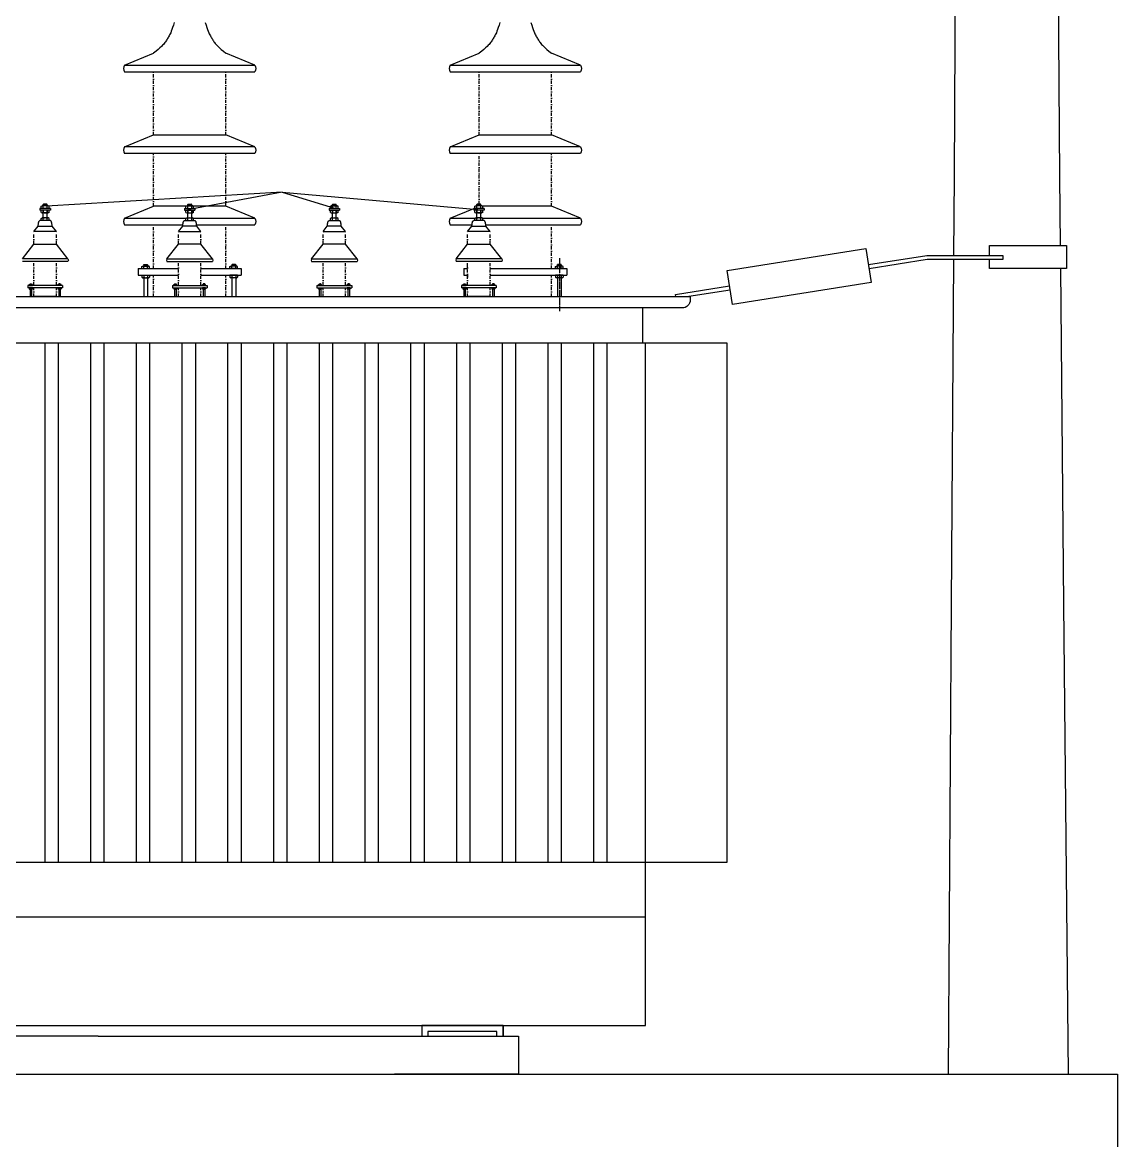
# Model space of a CAD drawing. Header units: inches. Extents: x -246336 to 136055, y -106871 to 69513.
# Drawn here: x -197272 to -195541, y -38589 to -36822 of the extents above; entities that cross this region are included whole.
import ezdxf

# ---------------------------------------------------------------- set-up
doc = ezdxf.new("R2010")
doc.units = ezdxf.units.IN
doc.header["$MEASUREMENT"] = 0
doc.linetypes.add('DASHDOTX2', pattern=[2, 1, -0.5, 0, -0.5])
doc.layers.add('XA-TT1', color=7, linetype='Continuous')

msp = doc.modelspace()

# ---------------------------------------------------------------- linework, layer by layer
for p, q in [((-197110.64, -36889.503), (-197064.97, -36870.524)), ((-196904.72, -36889.503), (-196950.39, -36870.524)), ((-196595.791, -36889.503), (-196550.121, -36870.524)), ((-196389.871, -36889.503), (-196435.541, -36870.524)), ((-197110.64, -36889.503), (-196904.72, -36889.503)), ((-196595.791, -36889.503), (-196389.871, -36889.503)), ((-197110.64, -36899.799), (-196904.72, -36899.799)), ((-196595.791, -36899.799), (-196389.871, -36899.799)), ((-197110.64, -37018.53), (-197064.97, -36999.552)), ((-197064.97, -36999.552), (-196950.39, -36999.552)), ((-196904.72, -37018.53), (-196950.39, -36999.552)), ((-196595.791, -37018.53), (-196550.121, -36999.552)), ((-196550.121, -36999.552), (-196435.541, -36999.552)), ((-196389.871, -37018.53), (-196435.541, -36999.552)), ((-196904.72, -37018.53), (-197110.64, -37018.53)), ((-196904.72, -37028.826), (-197110.64, -37028.826)), ((-196389.871, -37018.53), (-196595.791, -37018.53)), ((-196389.871, -37028.826), (-196595.791, -37028.826)), ((-197244.496, -37115.673), (-197244.496, -37118.689)), ((-197228.066, -37115.673), (-197244.496, -37115.673)), ((-197228.066, -37118.689), (-197244.496, -37118.689)), ((-197242.46, -37112.216), (-197241.044, -37111.615)), ((-197242.46, -37115.673), (-197242.46, -37112.216)), ((-197242.46, -37122.146), (-197242.46, -37118.689)), ((-197242.46, -37122.146), (-197241.044, -37122.748)), ((-197231.518, -37111.615), (-197241.044, -37111.615)), ((-197231.518, -37122.748), (-197241.044, -37122.748)), ((-197239.371, -37109.373), (-197238.777, -37108.78)), ((-197239.368, -37111.615), (-197239.368, -37109.373)), ((-197233.191, -37109.373), (-197239.368, -37109.373)), ((-197239.368, -37115.673), (-197239.368, -37112.216)), ((-197239.368, -37115.673), (-197239.368, -37112.216)), ((-197239.368, -37122.146), (-197239.368, -37118.689)), ((-197239.368, -37118.689), (-197239.368, -37122.146)), ((-197239.368, -37130.813), (-197239.368, -37122.748)), ((-197238.777, -37108.78), (-197238.777, -37111.615)), ((-197233.784, -37108.78), (-197238.777, -37108.78)), ((-197233.784, -37108.78), (-197233.784, -37111.615)), ((-197233.191, -37109.373), (-197233.784, -37108.78)), ((-197233.191, -37111.615), (-197233.191, -37109.373)), ((-197233.191, -37115.673), (-197233.191, -37112.216)), ((-197233.191, -37115.673), (-197233.191, -37112.216)), ((-197233.191, -37122.146), (-197233.191, -37118.689)), ((-197233.191, -37118.689), (-197233.191, -37122.146)), ((-197233.191, -37130.813), (-197233.191, -37122.748)), ((-197230.102, -37112.216), (-197231.518, -37111.615)), ((-197230.102, -37122.146), (-197231.518, -37122.748)), ((-197230.102, -37115.673), (-197230.102, -37112.216)), ((-197230.102, -37122.146), (-197230.102, -37118.689)), ((-197228.066, -37115.673), (-197228.066, -37118.689)), ((-197110.64, -37131.239), (-197064.97, -37112.261)), ((-197013.859, -37112.261), (-197064.97, -37112.261)), ((-197015.895, -37115.673), (-197015.895, -37118.689)), ((-197015.895, -37115.673), (-196999.465, -37115.673)), ((-197015.895, -37118.689), (-196999.465, -37118.689)), ((-197013.859, -37112.216), (-197012.443, -37111.615)), ((-197013.859, -37115.673), (-197013.859, -37112.216)), ((-197013.859, -37122.146), (-197013.859, -37118.689)), ((-197013.859, -37122.146), (-197012.443, -37122.748)), ((-197012.443, -37111.615), (-197002.918, -37111.615)), ((-197012.443, -37122.748), (-197002.918, -37122.748)), ((-197010.77, -37109.373), (-197010.177, -37108.78)), ((-197010.77, -37111.615), (-197010.77, -37109.373)), ((-197010.77, -37109.373), (-197004.593, -37109.373)), ((-197010.77, -37115.673), (-197010.77, -37112.216)), ((-197010.77, -37115.673), (-197010.77, -37112.216)), ((-197010.77, -37122.146), (-197010.77, -37118.689)), ((-197010.77, -37118.689), (-197010.77, -37122.146)), ((-197010.77, -37130.813), (-197010.77, -37122.748)), ((-197010.177, -37108.78), (-197010.177, -37111.615)), ((-197010.177, -37108.78), (-197005.184, -37108.78)), ((-197005.184, -37108.78), (-197005.184, -37111.615)), ((-197004.59, -37109.373), (-197005.184, -37108.78)), ((-197004.593, -37111.615), (-197004.593, -37109.373)), ((-197004.593, -37115.673), (-197004.593, -37112.216)), ((-197004.593, -37115.673), (-197004.593, -37112.216)), ((-197004.593, -37122.146), (-197004.593, -37118.689)), ((-197004.593, -37118.689), (-197004.593, -37122.146)), ((-197004.593, -37130.813), (-197004.593, -37122.748)), ((-197001.501, -37112.216), (-197002.918, -37111.615)), ((-197001.501, -37122.146), (-197002.918, -37122.748)), ((-197001.501, -37115.673), (-197001.501, -37112.216)), ((-196950.39, -37112.261), (-197001.501, -37112.261)), ((-197001.501, -37122.146), (-197001.501, -37118.689)), ((-196999.465, -37115.673), (-196999.465, -37118.689)), ((-196904.72, -37131.239), (-196950.39, -37112.261)), ((-196787.294, -37115.673), (-196770.864, -37115.673)), ((-196787.294, -37115.673), (-196787.294, -37118.689)), ((-196787.294, -37118.689), (-196770.864, -37118.689)), ((-196785.258, -37112.216), (-196783.842, -37111.615)), ((-196785.258, -37115.673), (-196785.258, -37112.216)), ((-196785.258, -37122.146), (-196785.258, -37118.689)), ((-196785.258, -37122.146), (-196783.842, -37122.748)), ((-196783.842, -37111.615), (-196774.317, -37111.615)), ((-196783.842, -37122.748), (-196774.317, -37122.748)), ((-196782.17, -37109.373), (-196781.576, -37108.78)), ((-196782.17, -37111.615), (-196782.17, -37109.373)), ((-196782.17, -37109.373), (-196775.992, -37109.373)), ((-196782.17, -37115.673), (-196782.17, -37112.216)), ((-196782.17, -37115.673), (-196782.17, -37112.216)), ((-196782.17, -37118.689), (-196782.17, -37122.146)), ((-196782.17, -37122.146), (-196782.17, -37118.689)), ((-196782.17, -37130.813), (-196782.17, -37122.748)), ((-196781.576, -37108.78), (-196776.583, -37108.78)), ((-196781.576, -37108.78), (-196781.576, -37111.615)), ((-196776.583, -37108.78), (-196776.583, -37111.615)), ((-196775.989, -37109.373), (-196776.583, -37108.78)), ((-196775.992, -37111.615), (-196775.992, -37109.373)), ((-196775.992, -37115.673), (-196775.992, -37112.216)), ((-196775.992, -37115.673), (-196775.992, -37112.216)), ((-196775.992, -37118.689), (-196775.992, -37122.146)), ((-196775.992, -37122.146), (-196775.992, -37118.689)), ((-196775.992, -37130.813), (-196775.992, -37122.748)), ((-196772.9, -37112.216), (-196774.317, -37111.615)), ((-196772.9, -37122.146), (-196774.317, -37122.748)), ((-196772.9, -37115.673), (-196772.9, -37112.216)), ((-196772.9, -37122.146), (-196772.9, -37118.689)), ((-196770.864, -37115.673), (-196770.864, -37118.689)), ((-196595.791, -37131.239), (-196558.694, -37115.823)), ((-196558.694, -37115.673), (-196558.694, -37118.689)), ((-196542.264, -37115.673), (-196558.694, -37115.673)), ((-196542.264, -37118.689), (-196558.694, -37118.689)), ((-196558.333, -37115.673), (-196556.658, -37114.977)), ((-196556.658, -37112.216), (-196555.241, -37111.615)), ((-196556.658, -37115.673), (-196556.658, -37112.216)), ((-196556.658, -37122.146), (-196556.658, -37118.689)), ((-196556.658, -37122.146), (-196555.241, -37122.748)), ((-196545.716, -37111.615), (-196555.241, -37111.615)), ((-196545.716, -37122.748), (-196555.241, -37122.748)), ((-196553.569, -37109.373), (-196552.975, -37108.78)), ((-196553.566, -37111.615), (-196553.566, -37109.373)), ((-196547.388, -37109.373), (-196553.566, -37109.373)), ((-196553.566, -37115.673), (-196553.566, -37112.216)), ((-196553.566, -37115.673), (-196553.566, -37112.216)), ((-196553.566, -37118.689), (-196553.566, -37122.146)), ((-196553.566, -37122.146), (-196553.566, -37118.689)), ((-196553.566, -37130.813), (-196553.566, -37122.748)), ((-196552.975, -37108.78), (-196552.975, -37111.615)), ((-196547.982, -37108.78), (-196552.975, -37108.78)), ((-196547.388, -37109.373), (-196547.982, -37108.78)), ((-196547.982, -37108.78), (-196547.982, -37111.615)), ((-196547.388, -37111.615), (-196547.388, -37109.373)), ((-196547.388, -37115.673), (-196547.388, -37112.216)), ((-196547.388, -37115.673), (-196547.388, -37112.216)), ((-196547.388, -37118.689), (-196547.388, -37122.146)), ((-196547.388, -37122.146), (-196547.388, -37118.689)), ((-196547.388, -37130.813), (-196547.388, -37122.748)), ((-196544.3, -37112.216), (-196545.716, -37111.615)), ((-196544.3, -37122.146), (-196545.716, -37122.748)), ((-196544.3, -37115.673), (-196544.3, -37112.216)), ((-196435.541, -37112.261), (-196544.3, -37112.261)), ((-196544.3, -37122.146), (-196544.3, -37118.689)), ((-196542.264, -37115.673), (-196542.264, -37118.689)), ((-196389.871, -37131.239), (-196435.541, -37112.261)), ((-197228.066, -37134.872), (-197244.496, -37134.872)), ((-197242.46, -37131.414), (-197241.044, -37130.813)), ((-197242.46, -37134.872), (-197242.46, -37131.414)), ((-197231.518, -37130.813), (-197241.044, -37130.813)), ((-197239.368, -37134.872), (-197239.368, -37131.414)), ((-197233.191, -37134.872), (-197233.191, -37131.414)), ((-197230.102, -37131.414), (-197231.518, -37130.813)), ((-197230.102, -37134.872), (-197230.102, -37131.414)), ((-197110.64, -37131.239), (-197013.446, -37131.239)), ((-197110.64, -37141.535), (-197018.503, -37141.535)), ((-197015.895, -37134.872), (-196999.465, -37134.872)), ((-197013.859, -37131.414), (-197012.443, -37130.813)), ((-197013.859, -37134.872), (-197013.859, -37131.414)), ((-197012.443, -37130.813), (-197002.918, -37130.813)), ((-197010.77, -37134.872), (-197010.77, -37131.414)), ((-197004.593, -37134.872), (-197004.593, -37131.414)), ((-197001.501, -37131.414), (-197002.918, -37130.813)), ((-197001.914, -37131.239), (-196904.72, -37131.239)), ((-197001.501, -37134.872), (-197001.501, -37131.414)), ((-196996.858, -37141.535), (-196904.72, -37141.535)), ((-196787.294, -37134.872), (-196770.864, -37134.872)), ((-196785.258, -37131.414), (-196783.842, -37130.813)), ((-196785.258, -37134.872), (-196785.258, -37131.414)), ((-196783.842, -37130.813), (-196774.317, -37130.813)), ((-196782.17, -37134.872), (-196782.17, -37131.414)), ((-196775.992, -37134.872), (-196775.992, -37131.414)), ((-196772.9, -37131.414), (-196774.317, -37130.813)), ((-196772.9, -37134.872), (-196772.9, -37131.414)), ((-196595.791, -37131.239), (-196556.245, -37131.239)), ((-196595.791, -37141.535), (-196561.301, -37141.535)), ((-196542.264, -37134.872), (-196558.694, -37134.872)), ((-196556.658, -37131.414), (-196555.241, -37130.813)), ((-196556.658, -37134.872), (-196556.658, -37131.414)), ((-196545.716, -37130.813), (-196555.241, -37130.813)), ((-196553.566, -37134.872), (-196553.566, -37131.414)), ((-196547.388, -37134.872), (-196547.388, -37131.414)), ((-196544.3, -37131.414), (-196545.716, -37130.813)), ((-196544.712, -37131.239), (-196389.871, -37131.239)), ((-196544.3, -37134.872), (-196544.3, -37131.414)), ((-196539.656, -37141.535), (-196389.871, -37141.535)), ((-197254.049, -37152.382), (-197247.309, -37144.032)), ((-197218.513, -37152.382), (-197254.049, -37152.382)), ((-197247.309, -37144.032), (-197225.253, -37144.032)), ((-197218.513, -37152.382), (-197225.253, -37144.032)), ((-197025.448, -37152.382), (-197018.708, -37144.032)), ((-197025.448, -37152.382), (-196989.912, -37152.382)), ((-196996.652, -37144.032), (-197018.708, -37144.032)), ((-196989.912, -37152.382), (-196996.652, -37144.032)), ((-196796.847, -37152.382), (-196790.107, -37144.032)), ((-196796.847, -37152.382), (-196761.311, -37152.382)), ((-196768.052, -37144.032), (-196790.107, -37144.032)), ((-196761.311, -37152.382), (-196768.052, -37144.032)), ((-196568.247, -37152.382), (-196561.506, -37144.032)), ((-196532.711, -37152.382), (-196568.247, -37152.382)), ((-196561.506, -37144.032), (-196539.451, -37144.032)), ((-196532.711, -37152.382), (-196539.451, -37144.032)), ((-197272.317, -37195.516), (-197254.049, -37172.153)), ((-197254.049, -37172.153), (-197218.513, -37172.153)), ((-197200.245, -37195.516), (-197218.513, -37172.153)), ((-197043.716, -37195.516), (-197025.448, -37172.153)), ((-196989.912, -37172.153), (-197025.448, -37172.153)), ((-196971.644, -37195.516), (-196989.912, -37172.153)), ((-196815.115, -37195.516), (-196796.847, -37172.153)), ((-196761.311, -37172.153), (-196796.847, -37172.153)), ((-196743.043, -37195.516), (-196761.311, -37172.153)), ((-196586.515, -37195.516), (-196568.247, -37172.153)), ((-196568.247, -37172.153), (-196532.711, -37172.153)), ((-196514.443, -37195.516), (-196532.711, -37172.153)), ((-197200.245, -37195.516), (-197272.317, -37195.516)), ((-197200.245, -37199.634), (-197272.317, -37199.634)), ((-197089.19, -37210.865), (-197089.19, -37221.161)), ((-197089.19, -37210.865), (-197025.448, -37210.865)), ((-197083.463, -37207.408), (-197082.047, -37206.806)), ((-197083.463, -37210.865), (-197083.463, -37207.408)), ((-197083.463, -37210.865), (-197071.105, -37210.865)), ((-197082.047, -37206.806), (-197072.522, -37206.806)), ((-197080.374, -37204.897), (-197080.007, -37204.53)), ((-197080.374, -37204.897), (-197074.194, -37204.897)), ((-197080.374, -37204.897), (-197080.374, -37206.806)), ((-197080.374, -37210.865), (-197080.374, -37207.408)), ((-197080.007, -37204.53), (-197074.561, -37204.53)), ((-197074.194, -37204.897), (-197074.561, -37204.53)), ((-197074.197, -37210.865), (-197074.197, -37207.408)), ((-197074.194, -37204.897), (-197074.194, -37206.806)), ((-197071.105, -37207.408), (-197072.522, -37206.806)), ((-197071.105, -37210.865), (-197071.105, -37207.408)), ((-197043.716, -37195.516), (-196971.644, -37195.516)), ((-197043.716, -37199.634), (-196971.644, -37199.634)), ((-196989.912, -37210.865), (-196926.17, -37210.865)), ((-196944.255, -37207.408), (-196942.839, -37206.806)), ((-196944.255, -37210.865), (-196944.255, -37207.408)), ((-196931.897, -37210.865), (-196944.255, -37210.865)), ((-196933.314, -37206.806), (-196942.839, -37206.806)), ((-196941.166, -37204.897), (-196940.799, -37204.53)), ((-196934.986, -37204.897), (-196941.166, -37204.897)), ((-196941.166, -37204.897), (-196941.166, -37206.806)), ((-196941.164, -37210.865), (-196941.164, -37207.408)), ((-196935.354, -37204.53), (-196940.799, -37204.53)), ((-196934.986, -37204.897), (-196935.354, -37204.53)), ((-196934.986, -37204.897), (-196934.986, -37206.806)), ((-196934.986, -37210.865), (-196934.986, -37207.408)), ((-196931.897, -37207.408), (-196933.314, -37206.806)), ((-196931.897, -37210.865), (-196931.897, -37207.408)), ((-196926.17, -37210.865), (-196926.17, -37221.161)), ((-196926.17, -37210.865), (-196926.17, -37221.161)), ((-196815.115, -37195.516), (-196743.043, -37195.516)), ((-196815.115, -37199.634), (-196743.043, -37199.634)), ((-196514.443, -37195.516), (-196586.515, -37195.516)), ((-196514.443, -37199.634), (-196586.515, -37199.634)), ((-196574.341, -37210.865), (-196574.341, -37221.161)), ((-196574.341, -37210.865), (-196568.247, -37210.865)), ((-196568.613, -37207.408), (-196568.247, -37207.252)), ((-196568.613, -37210.865), (-196568.613, -37207.408)), ((-196568.613, -37210.865), (-196568.247, -37210.865)), ((-196532.711, -37210.865), (-196411.32, -37210.865)), ((-196429.406, -37207.408), (-196427.989, -37206.806)), ((-196429.406, -37210.865), (-196429.406, -37207.408)), ((-196417.048, -37210.865), (-196429.406, -37210.865)), ((-196418.464, -37206.806), (-196427.989, -37206.806)), ((-196426.317, -37204.897), (-196425.949, -37204.53)), ((-196420.137, -37204.897), (-196426.317, -37204.897)), ((-196426.317, -37204.897), (-196426.317, -37206.806)), ((-196426.314, -37210.865), (-196426.314, -37207.408)), ((-196420.504, -37204.53), (-196425.949, -37204.53)), ((-196420.137, -37204.897), (-196420.504, -37204.53)), ((-196420.137, -37204.897), (-196420.137, -37206.806)), ((-196420.137, -37210.865), (-196420.137, -37207.408)), ((-196417.048, -37207.408), (-196418.464, -37206.806)), ((-196417.048, -37210.865), (-196417.048, -37207.408)), ((-196411.32, -37210.865), (-196411.32, -37221.161)), ((-196411.32, -37210.865), (-196411.32, -37221.161)), ((-197089.19, -37221.161), (-197025.448, -37221.161)), ((-197083.463, -37221.161), (-197083.463, -37224.619)), ((-197083.463, -37221.161), (-197071.105, -37221.161)), ((-197083.463, -37224.619), (-197082.047, -37225.22)), ((-197082.047, -37225.22), (-197072.522, -37225.22)), ((-197080.374, -37221.161), (-197080.374, -37224.619)), ((-197080.374, -37221.161), (-197080.374, -37224.619)), ((-197080.374, -37225.22), (-197080.374, -37255.035)), ((-197074.197, -37221.161), (-197074.197, -37224.619)), ((-197074.194, -37225.22), (-197074.194, -37255.035)), ((-197071.105, -37224.619), (-197072.522, -37225.22)), ((-197071.105, -37221.161), (-197071.105, -37224.619)), ((-196989.912, -37221.161), (-196926.17, -37221.161)), ((-196931.897, -37221.161), (-196944.255, -37221.161)), ((-196944.255, -37221.161), (-196944.255, -37224.619)), ((-196944.255, -37224.619), (-196942.839, -37225.22)), ((-196933.314, -37225.22), (-196942.839, -37225.22)), ((-196941.166, -37225.22), (-196941.166, -37255.035)), ((-196941.164, -37221.161), (-196941.164, -37224.619)), ((-196934.986, -37221.161), (-196934.986, -37224.619)), ((-196934.986, -37221.161), (-196934.986, -37224.619)), ((-196934.986, -37225.22), (-196934.986, -37255.035)), ((-196931.897, -37224.619), (-196933.314, -37225.22)), ((-196931.897, -37221.161), (-196931.897, -37224.619)), ((-196574.341, -37221.161), (-196568.247, -37221.161)), ((-196568.613, -37221.161), (-196568.613, -37224.619)), ((-196568.613, -37221.161), (-196568.247, -37221.161)), ((-196568.613, -37224.619), (-196568.247, -37224.774)), ((-196532.711, -37221.161), (-196411.32, -37221.161)), ((-196417.048, -37221.161), (-196429.406, -37221.161)), ((-196429.406, -37221.161), (-196429.406, -37224.619)), ((-196429.406, -37224.619), (-196427.989, -37225.22)), ((-196418.464, -37225.22), (-196427.989, -37225.22)), ((-196426.317, -37225.22), (-196426.317, -37255.035)), ((-196426.314, -37221.161), (-196426.314, -37224.619)), ((-196420.137, -37221.161), (-196420.137, -37224.619)), ((-196420.137, -37221.161), (-196420.137, -37224.619)), ((-196420.137, -37225.22), (-196420.137, -37255.035)), ((-196417.048, -37224.619), (-196418.464, -37225.22)), ((-196417.048, -37221.161), (-196417.048, -37224.619)), ((-197263.737, -37237.367), (-197263.737, -37241.485)), ((-197263.737, -37237.367), (-197263.737, -37241.485)), ((-197208.825, -37237.367), (-197263.737, -37237.367)), ((-197208.825, -37241.485), (-197263.737, -37241.485)), ((-197261.446, -37235.984), (-197260.88, -37235.744)), ((-197261.446, -37237.367), (-197261.446, -37235.984)), ((-197261.446, -37237.367), (-197256.503, -37237.367)), ((-197261.446, -37241.485), (-197261.446, -37242.868)), ((-197261.446, -37241.485), (-197256.503, -37241.485)), ((-197261.446, -37242.868), (-197260.88, -37243.109)), ((-197260.88, -37235.744), (-197257.07, -37235.744)), ((-197260.88, -37243.109), (-197257.07, -37243.109)), ((-197260.211, -37234.98), (-197260.064, -37234.833)), ((-197260.211, -37234.98), (-197260.211, -37235.744)), ((-197260.211, -37234.98), (-197257.739, -37234.98)), ((-197260.211, -37237.367), (-197260.211, -37235.984)), ((-197260.211, -37241.485), (-197260.211, -37242.868)), ((-197260.211, -37241.485), (-197260.211, -37242.868)), ((-197260.211, -37243.109), (-197260.211, -37255.035)), ((-197260.064, -37234.833), (-197257.885, -37234.833)), ((-197257.739, -37234.98), (-197257.885, -37234.833)), ((-197257.74, -37237.367), (-197257.74, -37235.984)), ((-197257.74, -37241.485), (-197257.74, -37242.868)), ((-197257.739, -37234.98), (-197257.739, -37235.744)), ((-197257.739, -37243.109), (-197257.739, -37255.035)), ((-197256.503, -37235.984), (-197257.07, -37235.744)), ((-197256.503, -37242.868), (-197257.07, -37243.109)), ((-197256.503, -37237.367), (-197256.503, -37235.984)), ((-197256.503, -37241.485), (-197256.503, -37242.868)), ((-197216.059, -37235.984), (-197215.492, -37235.744)), ((-197216.059, -37237.367), (-197216.059, -37235.984)), ((-197211.116, -37237.367), (-197216.059, -37237.367)), ((-197216.059, -37241.485), (-197216.059, -37242.868)), ((-197211.116, -37241.485), (-197216.059, -37241.485)), ((-197216.059, -37242.868), (-197215.492, -37243.109)), ((-197211.682, -37235.744), (-197215.492, -37235.744)), ((-197211.682, -37243.109), (-197215.492, -37243.109)), ((-197214.823, -37234.98), (-197214.677, -37234.833)), ((-197214.823, -37234.98), (-197214.823, -37235.744)), ((-197212.351, -37234.98), (-197214.823, -37234.98)), ((-197214.823, -37243.109), (-197214.823, -37255.035)), ((-197214.822, -37237.367), (-197214.822, -37235.984)), ((-197214.822, -37241.485), (-197214.822, -37242.868)), ((-197212.498, -37234.833), (-197214.677, -37234.833)), ((-197212.351, -37234.98), (-197212.498, -37234.833)), ((-197212.351, -37234.98), (-197212.351, -37235.744)), ((-197212.351, -37237.367), (-197212.351, -37235.984)), ((-197212.351, -37241.485), (-197212.351, -37242.868)), ((-197212.351, -37241.485), (-197212.351, -37242.868)), ((-197212.351, -37243.109), (-197212.351, -37255.035)), ((-197211.116, -37235.984), (-197211.682, -37235.744)), ((-197211.116, -37242.868), (-197211.682, -37243.109)), ((-197211.116, -37237.367), (-197211.116, -37235.984)), ((-197211.116, -37241.485), (-197211.116, -37242.868)), ((-197208.825, -37237.367), (-197208.825, -37241.485)), ((-197035.136, -37237.367), (-197035.136, -37241.485)), ((-197035.136, -37237.367), (-196980.224, -37237.367)), ((-197035.136, -37241.485), (-196980.224, -37241.485)), ((-197032.845, -37235.984), (-197032.279, -37235.744)), ((-197032.845, -37237.367), (-197032.845, -37235.984)), ((-197032.845, -37237.367), (-197027.902, -37237.367)), ((-197032.845, -37241.485), (-197027.902, -37241.485)), ((-197032.845, -37241.485), (-197032.845, -37242.868)), ((-197032.845, -37242.868), (-197032.279, -37243.109)), ((-197032.279, -37235.744), (-197028.469, -37235.744)), ((-197032.279, -37243.109), (-197028.469, -37243.109)), ((-197031.61, -37234.98), (-197031.463, -37234.833)), ((-197031.61, -37234.98), (-197029.138, -37234.98)), ((-197031.61, -37234.98), (-197031.61, -37235.744)), ((-197031.61, -37237.367), (-197031.61, -37235.984)), ((-197031.61, -37241.485), (-197031.61, -37242.868)), ((-197031.61, -37241.485), (-197031.61, -37242.868)), ((-197031.61, -37243.109), (-197031.61, -37255.035)), ((-197031.463, -37234.833), (-197029.285, -37234.833)), ((-197029.138, -37234.98), (-197029.285, -37234.833)), ((-197029.139, -37237.367), (-197029.139, -37235.984)), ((-197029.139, -37241.485), (-197029.139, -37242.868)), ((-197029.138, -37234.98), (-197029.138, -37235.744)), ((-197029.138, -37243.109), (-197029.138, -37255.035)), ((-197027.902, -37235.984), (-197028.469, -37235.744)), ((-197027.902, -37242.868), (-197028.469, -37243.109)), ((-197027.902, -37237.367), (-197027.902, -37235.984)), ((-197027.902, -37241.485), (-197027.902, -37242.868)), ((-196987.458, -37235.984), (-196986.892, -37235.744)), ((-196987.458, -37237.367), (-196987.458, -37235.984)), ((-196982.515, -37237.367), (-196987.458, -37237.367)), ((-196987.458, -37241.485), (-196987.458, -37242.868)), ((-196982.515, -37241.485), (-196987.458, -37241.485)), ((-196987.458, -37242.868), (-196986.892, -37243.109)), ((-196983.082, -37235.744), (-196986.892, -37235.744)), ((-196983.082, -37243.109), (-196986.892, -37243.109)), ((-196986.223, -37234.98), (-196986.076, -37234.833)), ((-196986.223, -37234.98), (-196986.223, -37235.744)), ((-196983.751, -37234.98), (-196986.223, -37234.98)), ((-196986.223, -37243.109), (-196986.223, -37255.035)), ((-196986.222, -37237.367), (-196986.222, -37235.984)), ((-196986.222, -37241.485), (-196986.222, -37242.868)), ((-196983.898, -37234.833), (-196986.076, -37234.833)), ((-196983.751, -37234.98), (-196983.898, -37234.833)), ((-196983.751, -37234.98), (-196983.751, -37235.744)), ((-196983.751, -37237.367), (-196983.751, -37235.984)), ((-196983.751, -37241.485), (-196983.751, -37242.868)), ((-196983.751, -37241.485), (-196983.751, -37242.868)), ((-196983.751, -37243.109), (-196983.751, -37255.035)), ((-196982.515, -37235.984), (-196983.082, -37235.744)), ((-196982.515, -37242.868), (-196983.082, -37243.109)), ((-196982.515, -37237.367), (-196982.515, -37235.984)), ((-196982.515, -37241.485), (-196982.515, -37242.868)), ((-196980.224, -37237.367), (-196980.224, -37241.485)), ((-196980.224, -37237.367), (-196980.224, -37241.485)), ((-196806.535, -37237.367), (-196806.535, -37241.485)), ((-196806.535, -37237.367), (-196751.623, -37237.367)), ((-196806.535, -37241.485), (-196751.623, -37241.485)), ((-196804.245, -37235.984), (-196803.678, -37235.744)), ((-196804.245, -37237.367), (-196804.245, -37235.984)), ((-196804.245, -37237.367), (-196799.301, -37237.367)), ((-196804.245, -37241.485), (-196804.245, -37242.868)), ((-196804.245, -37241.485), (-196799.301, -37241.485)), ((-196804.245, -37242.868), (-196803.678, -37243.109)), ((-196803.678, -37235.744), (-196799.868, -37235.744)), ((-196803.678, -37243.109), (-196799.868, -37243.109)), ((-196803.009, -37234.98), (-196802.862, -37234.833)), ((-196803.009, -37234.98), (-196803.009, -37235.744)), ((-196803.009, -37234.98), (-196800.537, -37234.98)), ((-196803.009, -37237.367), (-196803.009, -37235.984)), ((-196803.009, -37241.485), (-196803.009, -37242.868)), ((-196803.009, -37241.485), (-196803.009, -37242.868)), ((-196803.009, -37243.109), (-196803.009, -37255.035)), ((-196802.862, -37234.833), (-196800.684, -37234.833)), ((-196800.537, -37234.98), (-196800.684, -37234.833)), ((-196800.538, -37237.367), (-196800.538, -37235.984)), ((-196800.538, -37241.485), (-196800.538, -37242.868)), ((-196800.537, -37234.98), (-196800.537, -37235.744)), ((-196800.537, -37243.109), (-196800.537, -37255.035)), ((-196799.301, -37235.984), (-196799.868, -37235.744)), ((-196799.301, -37242.868), (-196799.868, -37243.109)), ((-196799.301, -37237.367), (-196799.301, -37235.984)), ((-196799.301, -37241.485), (-196799.301, -37242.868)), ((-196758.857, -37235.984), (-196758.291, -37235.744)), ((-196758.857, -37237.367), (-196758.857, -37235.984)), ((-196753.914, -37237.367), (-196758.857, -37237.367)), ((-196753.914, -37241.485), (-196758.857, -37241.485)), ((-196758.857, -37241.485), (-196758.857, -37242.868)), ((-196758.857, -37242.868), (-196758.291, -37243.109)), ((-196754.481, -37235.744), (-196758.291, -37235.744)), ((-196754.481, -37243.109), (-196758.291, -37243.109)), ((-196757.622, -37234.98), (-196757.475, -37234.833)), ((-196755.15, -37234.98), (-196757.622, -37234.98)), ((-196757.622, -37234.98), (-196757.622, -37235.744)), ((-196757.622, -37243.109), (-196757.622, -37255.035)), ((-196757.621, -37237.367), (-196757.621, -37235.984)), ((-196757.621, -37241.485), (-196757.621, -37242.868)), ((-196755.297, -37234.833), (-196757.475, -37234.833)), ((-196755.15, -37234.98), (-196755.297, -37234.833)), ((-196755.15, -37234.98), (-196755.15, -37235.744)), ((-196755.15, -37237.367), (-196755.15, -37235.984)), ((-196755.15, -37241.485), (-196755.15, -37242.868)), ((-196755.15, -37241.485), (-196755.15, -37242.868)), ((-196755.15, -37243.109), (-196755.15, -37255.035)), ((-196753.914, -37235.984), (-196754.481, -37235.744)), ((-196753.914, -37242.868), (-196754.481, -37243.109)), ((-196753.914, -37237.367), (-196753.914, -37235.984)), ((-196753.914, -37241.485), (-196753.914, -37242.868)), ((-196751.623, -37237.367), (-196751.623, -37241.485)), ((-196751.623, -37237.367), (-196751.623, -37241.485)), ((-196577.935, -37237.367), (-196577.935, -37241.485)), ((-196577.935, -37237.367), (-196577.935, -37241.485)), ((-196523.022, -37237.367), (-196577.935, -37237.367)), ((-196523.022, -37241.485), (-196577.935, -37241.485)), ((-196575.644, -37235.984), (-196575.077, -37235.744)), ((-196575.644, -37237.367), (-196575.644, -37235.984)), ((-196575.644, -37237.367), (-196570.701, -37237.367)), ((-196575.644, -37241.485), (-196570.701, -37241.485)), ((-196575.644, -37241.485), (-196575.644, -37242.868)), ((-196575.644, -37242.868), (-196575.077, -37243.109)), ((-196575.077, -37235.744), (-196571.267, -37235.744)), ((-196575.077, -37243.109), (-196571.267, -37243.109)), ((-196574.408, -37234.98), (-196574.261, -37234.833)), ((-196574.408, -37234.98), (-196571.936, -37234.98)), ((-196574.408, -37234.98), (-196574.408, -37235.744)), ((-196574.408, -37237.367), (-196574.408, -37235.984)), ((-196574.408, -37241.485), (-196574.408, -37242.868)), ((-196574.408, -37241.485), (-196574.408, -37242.868)), ((-196574.408, -37243.109), (-196574.408, -37255.035)), ((-196574.261, -37234.833), (-196572.083, -37234.833)), ((-196571.936, -37234.98), (-196572.083, -37234.833)), ((-196571.937, -37237.367), (-196571.937, -37235.984)), ((-196571.937, -37241.485), (-196571.937, -37242.868)), ((-196571.936, -37234.98), (-196571.936, -37235.744)), ((-196571.936, -37243.109), (-196571.936, -37255.035)), ((-196570.701, -37235.984), (-196571.267, -37235.744)), ((-196570.701, -37242.868), (-196571.267, -37243.109)), ((-196570.701, -37237.367), (-196570.701, -37235.984)), ((-196570.701, -37241.485), (-196570.701, -37242.868)), ((-196530.257, -37235.984), (-196529.69, -37235.744)), ((-196530.257, -37237.367), (-196530.257, -37235.984)), ((-196525.313, -37237.367), (-196530.257, -37237.367)), ((-196525.313, -37241.485), (-196530.257, -37241.485)), ((-196530.257, -37241.485), (-196530.257, -37242.868)), ((-196530.257, -37242.868), (-196529.69, -37243.109)), ((-196525.88, -37235.744), (-196529.69, -37235.744)), ((-196525.88, -37243.109), (-196529.69, -37243.109)), ((-196529.021, -37234.98), (-196528.874, -37234.833)), ((-196526.549, -37234.98), (-196529.021, -37234.98)), ((-196529.021, -37234.98), (-196529.021, -37235.744)), ((-196529.021, -37243.109), (-196529.021, -37255.035)), ((-196529.02, -37237.367), (-196529.02, -37235.984)), ((-196529.02, -37241.485), (-196529.02, -37242.868)), ((-196526.696, -37234.833), (-196528.874, -37234.833)), ((-196526.549, -37234.98), (-196526.696, -37234.833)), ((-196526.549, -37234.98), (-196526.549, -37235.744)), ((-196526.549, -37237.367), (-196526.549, -37235.984)), ((-196526.549, -37241.485), (-196526.549, -37242.868)), ((-196526.549, -37241.485), (-196526.549, -37242.868)), ((-196526.549, -37243.109), (-196526.549, -37255.035)), ((-196525.313, -37235.984), (-196525.88, -37235.744)), ((-196525.313, -37242.868), (-196525.88, -37243.109)), ((-196525.313, -37237.367), (-196525.313, -37235.984)), ((-196525.313, -37241.485), (-196525.313, -37242.868)), ((-196523.022, -37237.367), (-196523.022, -37241.485)), ((-197218.513, -37255.035), (-197254.049, -37255.035)), ((-197025.448, -37255.035), (-196989.912, -37255.035)), ((-196796.847, -37255.035), (-196761.311, -37255.035)), ((-196532.711, -37255.035), (-196568.247, -37255.035)), ((-196291.489, -37328.093), (-196291.489, -37273.114)), ((-196286.916, -38407.338), (-196286.916, -37328.093)), ((-197728.445, -38235.589), (-196286.916, -38235.589)), ((-197728.445, -38407.338), (-197152.62, -38407.338)), ((-197152.62, -38407.338), (-196286.916, -38407.338))]:
    msp.add_line(p, q)
at = {"linetype": 'DASHDOTX2', "ltscale": 5}
for p, q in [((-197064.97, -36999.552), (-197064.97, -36899.799)), ((-196950.39, -36999.552), (-196950.39, -36899.799)), ((-196550.121, -36999.552), (-196550.121, -36899.799)), ((-196435.541, -36999.552), (-196435.541, -36899.799)), ((-197064.97, -37112.261), (-197064.97, -37028.826)), ((-196950.39, -37112.261), (-196950.39, -37028.826)), ((-196550.121, -37108.78), (-196550.121, -37028.826)), ((-196435.541, -37112.261), (-196435.541, -37028.826)), ((-197064.97, -37210.865), (-197064.97, -37141.535)), ((-196950.39, -37210.865), (-196950.39, -37141.535)), ((-196435.541, -37210.865), (-196435.541, -37141.535)), ((-197254.049, -37172.153), (-197254.049, -37152.382)), ((-197218.513, -37172.153), (-197218.513, -37152.382)), ((-197025.448, -37172.153), (-197025.448, -37152.382)), ((-196989.912, -37172.153), (-196989.912, -37152.382)), ((-196796.847, -37172.153), (-196796.847, -37152.382)), ((-196761.311, -37172.153), (-196761.311, -37152.382)), ((-196568.247, -37172.153), (-196568.247, -37152.382)), ((-196532.711, -37172.153), (-196532.711, -37152.382)), ((-197254.049, -37237.367), (-197254.049, -37199.634)), ((-197218.513, -37237.367), (-197218.513, -37199.634)), ((-197025.448, -37237.367), (-197025.448, -37199.634)), ((-196989.912, -37237.367), (-196989.912, -37199.634)), ((-196796.847, -37237.367), (-196796.847, -37199.634)), ((-196761.311, -37237.367), (-196761.311, -37199.634)), ((-196568.247, -37237.367), (-196568.247, -37199.634)), ((-196532.711, -37237.367), (-196532.711, -37199.634)), ((-197064.97, -37255.035), (-197064.97, -37221.161)), ((-196950.39, -37255.035), (-196950.39, -37221.161)), ((-196435.541, -37255.035), (-196435.541, -37221.161)), ((-197254.049, -37255.035), (-197254.049, -37241.485)), ((-197218.513, -37255.035), (-197218.513, -37241.485)), ((-197025.448, -37255.035), (-197025.448, -37241.485)), ((-196989.912, -37255.035), (-196989.912, -37241.485)), ((-196796.847, -37255.035), (-196796.847, -37241.485)), ((-196761.311, -37255.035), (-196761.311, -37241.485)), ((-196568.247, -37255.035), (-196568.247, -37241.485)), ((-196532.711, -37255.035), (-196532.711, -37241.485))]:
    msp.add_line(p, q, dxfattribs=at)
at = {"linetype": 'DASHDOTX2', "ltscale": 0.5}
msp.add_line((-196423.227, -37194.156), (-196423.227, -37278.341), dxfattribs=at)
for points in [[(-197032.2, -36821.613), (-197033.493, -36826.113), (-197034.682, -36829.901), (-197035.777, -36833.071), (-197036.791, -36835.717), (-197037.736, -36837.933), (-197038.624, -36839.814), (-197039.468, -36841.453), (-197040.279, -36842.946), (-197041.069, -36844.371), (-197041.85, -36845.751), (-197042.634, -36847.096), (-197043.43, -36848.414), (-197044.252, -36849.714), (-197045.108, -36851.004), (-197046.012, -36852.293), (-197046.974, -36853.59), (-197048.018, -36854.913), (-197049.223, -36856.323), (-197050.681, -36857.889), (-197052.484, -36859.682), (-197054.722, -36861.772), (-197057.488, -36864.229), (-197060.874, -36867.123), (-197064.97, -36870.524)], [(-196983.161, -36821.613), (-196981.867, -36826.113), (-196980.679, -36829.901), (-196979.584, -36833.071), (-196978.57, -36835.717), (-196977.625, -36837.933), (-196976.736, -36839.814), (-196975.893, -36841.453), (-196975.082, -36842.946), (-196974.291, -36844.371), (-196973.51, -36845.751), (-196972.727, -36847.096), (-196971.93, -36848.414), (-196971.109, -36849.714), (-196970.252, -36851.004), (-196969.348, -36852.293), (-196968.387, -36853.59), (-196967.342, -36854.913), (-196966.137, -36856.323), (-196964.679, -36857.889), (-196962.877, -36859.682), (-196960.638, -36861.772), (-196957.872, -36864.229), (-196954.487, -36867.123), (-196950.39, -36870.524)], [(-196517.35, -36821.613), (-196518.644, -36826.113), (-196519.832, -36829.901), (-196520.927, -36833.071), (-196521.941, -36835.717), (-196522.886, -36837.933), (-196523.774, -36839.814), (-196524.618, -36841.453), (-196525.429, -36842.946), (-196526.22, -36844.371), (-196527.001, -36845.751), (-196527.784, -36847.096), (-196528.581, -36848.414), (-196529.402, -36849.714), (-196530.259, -36851.004), (-196531.162, -36852.293), (-196532.124, -36853.59), (-196533.168, -36854.913), (-196534.374, -36856.323), (-196535.832, -36857.889), (-196537.634, -36859.682), (-196539.873, -36861.772), (-196542.639, -36864.229), (-196546.024, -36867.123), (-196550.121, -36870.524)], [(-196468.311, -36821.613), (-196467.018, -36826.113), (-196465.829, -36829.901), (-196464.734, -36833.071), (-196463.72, -36835.717), (-196462.775, -36837.933), (-196461.887, -36839.814), (-196461.043, -36841.453), (-196460.232, -36842.946), (-196459.442, -36844.371), (-196458.66, -36845.751), (-196457.877, -36847.096), (-196457.08, -36848.414), (-196456.259, -36849.714), (-196455.403, -36851.004), (-196454.499, -36852.293), (-196453.537, -36853.59), (-196452.493, -36854.913), (-196451.287, -36856.323), (-196449.829, -36857.889), (-196448.027, -36859.682), (-196445.789, -36861.772), (-196443.023, -36864.229), (-196439.637, -36867.123), (-196435.541, -36870.524)], [(-197247.309, -37144.032), (-197247.211, -37142.782), (-197247.121, -37141.713), (-197247.034, -37140.804), (-197246.949, -37140.031), (-197246.863, -37139.371), (-197246.772, -37138.801), (-197246.676, -37138.298), (-197246.57, -37137.839), (-197246.451, -37137.404), (-197246.31, -37136.989), (-197246.139, -37136.594), (-197245.928, -37136.216), (-197245.667, -37135.856), (-197245.348, -37135.513), (-197244.961, -37135.185), (-197244.496, -37134.872)], [(-197225.253, -37144.032), (-197225.351, -37142.782), (-197225.441, -37141.713), (-197225.528, -37140.804), (-197225.613, -37140.031), (-197225.699, -37139.371), (-197225.79, -37138.801), (-197225.886, -37138.298), (-197225.992, -37137.839), (-197226.111, -37137.404), (-197226.252, -37136.989), (-197226.423, -37136.594), (-197226.634, -37136.216), (-197226.895, -37135.856), (-197227.214, -37135.513), (-197227.601, -37135.185), (-197228.066, -37134.872)], [(-197018.708, -37144.032), (-197018.61, -37142.782), (-197018.52, -37141.713), (-197018.433, -37140.804), (-197018.348, -37140.031), (-197018.262, -37139.371), (-197018.172, -37138.801), (-197018.075, -37138.298), (-197017.969, -37137.839), (-197017.85, -37137.404), (-197017.709, -37136.989), (-197017.538, -37136.594), (-197017.327, -37136.216), (-197017.066, -37135.856), (-197016.747, -37135.513), (-197016.36, -37135.185), (-197015.895, -37134.872)], [(-196996.652, -37144.032), (-196996.75, -37142.782), (-196996.841, -37141.713), (-196996.927, -37140.804), (-196997.012, -37140.031), (-196997.099, -37139.371), (-196997.189, -37138.801), (-196997.285, -37138.298), (-196997.392, -37137.839), (-196997.511, -37137.404), (-196997.651, -37136.989), (-196997.822, -37136.594), (-196998.033, -37136.216), (-196998.294, -37135.856), (-196998.613, -37135.513), (-196999, -37135.185), (-196999.465, -37134.872)], [(-196790.107, -37144.032), (-196790.01, -37142.782), (-196789.919, -37141.713), (-196789.832, -37140.804), (-196789.747, -37140.031), (-196789.661, -37139.371), (-196789.571, -37138.801), (-196789.474, -37138.298), (-196789.368, -37137.839), (-196789.249, -37137.404), (-196789.108, -37136.989), (-196788.937, -37136.594), (-196788.726, -37136.216), (-196788.466, -37135.856), (-196788.146, -37135.513), (-196787.759, -37135.185), (-196787.294, -37134.872)], [(-196768.052, -37144.032), (-196768.149, -37142.782), (-196768.24, -37141.713), (-196768.326, -37140.804), (-196768.411, -37140.031), (-196768.498, -37139.371), (-196768.588, -37138.801), (-196768.685, -37138.298), (-196768.791, -37137.839), (-196768.91, -37137.404), (-196769.05, -37136.989), (-196769.221, -37136.594), (-196769.433, -37136.216), (-196769.693, -37135.856), (-196770.012, -37135.513), (-196770.4, -37135.185), (-196770.864, -37134.872)], [(-196561.506, -37144.032), (-196561.409, -37142.782), (-196561.318, -37141.713), (-196561.232, -37140.804), (-196561.146, -37140.031), (-196561.06, -37139.371), (-196560.97, -37138.801), (-196560.873, -37138.298), (-196560.767, -37137.839), (-196560.648, -37137.404), (-196560.508, -37136.989), (-196560.337, -37136.594), (-196560.125, -37136.216), (-196559.865, -37135.856), (-196559.546, -37135.513), (-196559.158, -37135.185), (-196558.694, -37134.872)], [(-196539.451, -37144.032), (-196539.548, -37142.782), (-196539.639, -37141.713), (-196539.726, -37140.804), (-196539.811, -37140.031), (-196539.897, -37139.371), (-196539.987, -37138.801), (-196540.084, -37138.298), (-196540.19, -37137.839), (-196540.309, -37137.404), (-196540.449, -37136.989), (-196540.621, -37136.594), (-196540.832, -37136.216), (-196541.092, -37135.856), (-196541.412, -37135.513), (-196541.799, -37135.185), (-196542.264, -37134.872)], [(-197421.73, -37328.093), (-196158.26, -37328.093), (-196158.26, -38149.938), (-197857.1, -38149.938)], [(-196512.185, -38424.498), (-196512.185, -38407.338), (-196640.885, -38407.338), (-196640.885, -38424.498)], [(-196512.185, -38407.338), (-196512.185, -38424.498)], [(-196521.938, -38424.498), (-196521.938, -38417.091), (-196631.132, -38417.091), (-196631.132, -38424.498)]]:
    msp.add_lwpolyline(points)
for points in [[(-197110.64, -36889.503, 0.31358049), (-197110.64, -36899.799, 4.32231778)], [(-196904.72, -36889.503, -0.31358049), (-196904.72, -36899.799, -4.32231778)], [(-196595.791, -36889.503, 0.31358049), (-196595.791, -36899.799, 4.32231778)], [(-196389.871, -36889.503, -0.31358049), (-196389.871, -36899.799, -4.32231778)], [(-197110.64, -37018.53, 0.31358049), (-197110.64, -37028.826, 4.32231778)], [(-196904.72, -37018.53, -0.31358049), (-196904.72, -37028.826, -4.32231778)], [(-196595.791, -37018.53, 0.31358049), (-196595.791, -37028.826, 4.32231778)], [(-196389.871, -37018.53, -0.31358049), (-196389.871, -37028.826, -4.32231778)], [(-197110.64, -37131.239, 0.31358049), (-197110.64, -37141.535, 4.32231778)], [(-196904.72, -37131.239, -0.31358049), (-196904.72, -37141.535, -4.32231778)], [(-196595.791, -37131.239, 0.31358049), (-196595.791, -37141.535, 4.32231778)], [(-196389.871, -37131.239, -0.31358049), (-196389.871, -37141.535, -4.32231778)], [(-197200.245, -37195.516, -0.31358049), (-197200.245, -37199.634, -4.32231778)], [(-197043.716, -37195.516, 0.31358049), (-197043.716, -37199.634, 4.32231778)], [(-196971.644, -37195.516, -0.31358049), (-196971.644, -37199.634, -4.32231778)], [(-196815.115, -37195.516, 0.31358049), (-196815.115, -37199.634, 4.32231778)], [(-196743.043, -37195.516, -0.31358049), (-196743.043, -37199.634, -4.32231778)], [(-196586.515, -37195.516, 0.31358049), (-196586.515, -37199.634, 4.32231778)], [(-196514.443, -37195.516, -0.31358049), (-196514.443, -37199.634, -4.32231778)], [(-197608.833, -37273.114), (-197786.255, -37273.114, -0.41421356), (-197799.125, -37260.244), (-197799.125, -37255.035), (-196216.235, -37255.035), (-196216.235, -37260.244, -0.41421356), (-196229.105, -37273.114), (-197421.73, -37273.114)]]:
    msp.add_lwpolyline(points, format="xyb")
for points in [[(-197236.465, -38149.938), (-197236.465, -37328.093), (-197215.766, -37328.093), (-197215.766, -38149.938)], [(-197164.147, -38149.938), (-197164.147, -37328.093), (-197143.448, -37328.093), (-197143.448, -38149.938)], [(-197091.829, -38149.938), (-197091.829, -37328.093), (-197071.13, -37328.093), (-197071.13, -38149.938)], [(-197019.511, -38149.938), (-197019.511, -37328.093), (-196998.812, -37328.093), (-196998.812, -38149.938)], [(-196947.193, -38149.938), (-196947.193, -37328.093), (-196926.494, -37328.093), (-196926.494, -38149.938)], [(-196874.875, -38149.938), (-196874.875, -37328.093), (-196854.177, -37328.093), (-196854.177, -38149.938)], [(-196802.558, -38149.938), (-196802.558, -37328.093), (-196781.859, -37328.093), (-196781.859, -38149.938)], [(-196730.24, -38149.938), (-196730.24, -37328.093), (-196709.541, -37328.093), (-196709.541, -38149.938)], [(-196657.922, -38149.938), (-196657.922, -37328.093), (-196637.223, -37328.093), (-196637.223, -38149.938)], [(-196585.604, -38149.938), (-196585.604, -37328.093), (-196564.905, -37328.093), (-196564.905, -38149.938)], [(-196513.286, -38149.938), (-196513.286, -37328.093), (-196492.587, -37328.093), (-196492.587, -38149.938)], [(-196440.968, -38149.938), (-196440.968, -37328.093), (-196420.269, -37328.093), (-196420.269, -38149.938)], [(-196368.65, -38149.938), (-196368.65, -37328.093), (-196347.951, -37328.093), (-196347.951, -38149.938)]]:
    msp.add_lwpolyline(points, close=True)
for centre, radius, start, end in [((-197240.916, -37113.885), 2.274, 47.21522, 93.227031), ((-197240.916, -37120.478), 2.274, 266.772969, 312.78478), ((-197236.28, -37119.847), 8.233, 67.964255, 112.035745), ((-197236.28, -37114.515), 8.233, 247.964255, 292.035745), ((-197231.646, -37113.885), 2.274, 86.772969, 132.78478), ((-197231.646, -37120.478), 2.274, 227.21522, 273.227031), ((-197012.315, -37113.885), 2.274, 47.21522, 93.227031), ((-197012.315, -37120.478), 2.274, 266.772969, 312.78478), ((-197007.682, -37119.847), 8.233, 67.964255, 112.035745), ((-197007.682, -37114.515), 8.233, 247.964255, 292.035745), ((-197003.046, -37113.885), 2.274, 86.772969, 132.78478), ((-197003.046, -37120.478), 2.274, 227.21522, 273.227031), ((-196783.714, -37113.885), 2.274, 47.21522, 93.227031), ((-196783.714, -37120.478), 2.274, 266.772969, 312.78478), ((-196779.081, -37119.847), 8.233, 67.964255, 112.035745), ((-196779.081, -37114.515), 8.233, 247.964255, 292.035745), ((-196774.445, -37113.885), 2.274, 86.772969, 132.78478), ((-196774.445, -37120.478), 2.274, 227.21522, 273.227031), ((-196555.113, -37113.885), 2.274, 47.21522, 93.227031), ((-196555.113, -37120.478), 2.274, 266.772969, 312.78478), ((-196550.477, -37119.847), 8.233, 67.964255, 112.035745), ((-196550.477, -37114.515), 8.233, 247.964255, 292.035745), ((-196545.844, -37113.885), 2.274, 86.772969, 132.78478), ((-196545.844, -37120.478), 2.274, 227.21522, 273.227031), ((-197240.916, -37133.083), 2.274, 47.21522, 93.227031), ((-197236.28, -37139.046), 8.233, 67.964255, 112.035745), ((-197231.646, -37133.083), 2.274, 86.772969, 132.78478), ((-197012.315, -37133.083), 2.274, 47.21522, 93.227031), ((-197007.682, -37139.046), 8.233, 67.964255, 112.035745), ((-197003.046, -37133.083), 2.274, 86.772969, 132.78478), ((-196783.714, -37133.083), 2.274, 47.21522, 93.227031), ((-196779.081, -37139.046), 8.233, 67.964255, 112.035745), ((-196774.445, -37133.083), 2.274, 86.772969, 132.78478), ((-196555.113, -37133.083), 2.274, 47.21522, 93.227031), ((-196550.477, -37139.046), 8.233, 67.964255, 112.035745), ((-196545.844, -37133.083), 2.274, 86.772969, 132.78478), ((-197081.919, -37209.077), 2.274, 47.21522, 93.227031), ((-197077.285, -37215.039), 8.233, 67.964255, 112.035745), ((-197072.65, -37209.077), 2.274, 86.772969, 132.78478), ((-196942.711, -37209.077), 2.274, 47.21522, 93.227031), ((-196938.075, -37215.039), 8.233, 67.964255, 112.035745), ((-196933.442, -37209.077), 2.274, 86.772969, 132.78478), ((-196427.861, -37209.077), 2.274, 47.21522, 93.227031), ((-196423.225, -37215.039), 8.233, 67.964255, 112.035745), ((-196418.592, -37209.077), 2.274, 86.772969, 132.78478), ((-197081.919, -37222.95), 2.274, 266.772969, 312.78478), ((-197077.285, -37216.987), 8.233, 247.964255, 292.035745), ((-197072.65, -37222.95), 2.274, 227.21522, 273.227031), ((-196942.711, -37222.95), 2.274, 266.772969, 312.78478), ((-196938.075, -37216.987), 8.233, 247.964255, 292.035745), ((-196933.442, -37222.95), 2.274, 227.21522, 273.227031), ((-196427.861, -37222.95), 2.274, 266.772969, 312.78478), ((-196423.225, -37216.987), 8.233, 247.964255, 292.035745), ((-196418.592, -37222.95), 2.274, 227.21522, 273.227031), ((-197260.828, -37236.652), 0.909, 47.21522, 93.227031), ((-197260.828, -37242.201), 0.909, 266.772969, 312.78478), ((-197258.975, -37239.037), 3.293, 67.964255, 112.035745), ((-197258.975, -37239.816), 3.293, 247.964255, 292.035745), ((-197257.121, -37236.652), 0.909, 86.772969, 132.78478), ((-197257.121, -37242.201), 0.909, 227.21522, 273.227031), ((-197215.441, -37236.652), 0.909, 47.21522, 93.227031), ((-197215.441, -37242.201), 0.909, 266.772969, 312.78478), ((-197213.587, -37239.037), 3.293, 67.964255, 112.035745), ((-197213.587, -37239.816), 3.293, 247.964255, 292.035745), ((-197211.734, -37236.652), 0.909, 86.772969, 132.78478), ((-197211.734, -37242.201), 0.909, 227.21522, 273.227031), ((-197032.228, -37236.652), 0.909, 47.21522, 93.227031), ((-197032.228, -37242.201), 0.909, 266.772969, 312.78478), ((-197030.374, -37239.037), 3.293, 67.964255, 112.035745), ((-197030.374, -37239.816), 3.293, 247.964255, 292.035745), ((-197028.52, -37236.652), 0.909, 86.772969, 132.78478), ((-197028.52, -37242.201), 0.909, 227.21522, 273.227031), ((-196986.84, -37236.652), 0.909, 47.21522, 93.227031), ((-196986.84, -37242.201), 0.909, 266.772969, 312.78478), ((-196984.986, -37239.037), 3.293, 67.964255, 112.035745), ((-196984.986, -37239.816), 3.293, 247.964255, 292.035745), ((-196983.133, -37236.652), 0.909, 86.772969, 132.78478), ((-196983.133, -37242.201), 0.909, 227.21522, 273.227031), ((-196803.627, -37236.652), 0.909, 47.21522, 93.227031), ((-196803.627, -37242.201), 0.909, 266.772969, 312.78478), ((-196801.773, -37239.037), 3.293, 67.964255, 112.035745), ((-196801.773, -37239.816), 3.293, 247.964255, 292.035745), ((-196799.919, -37236.652), 0.909, 86.772969, 132.78478), ((-196799.919, -37242.201), 0.909, 227.21522, 273.227031), ((-196758.24, -37236.652), 0.909, 47.21522, 93.227031), ((-196758.24, -37242.201), 0.909, 266.772969, 312.78478), ((-196756.385, -37239.037), 3.293, 67.964255, 112.035745), ((-196756.385, -37239.816), 3.293, 247.964255, 292.035745), ((-196754.532, -37236.652), 0.909, 86.772969, 132.78478), ((-196754.532, -37242.201), 0.909, 227.21522, 273.227031), ((-196575.026, -37236.652), 0.909, 47.21522, 93.227031), ((-196575.026, -37242.201), 0.909, 266.772969, 312.78478), ((-196573.173, -37239.037), 3.293, 67.964255, 112.035745), ((-196573.173, -37239.816), 3.293, 247.964255, 292.035745), ((-196571.318, -37236.652), 0.909, 86.772969, 132.78478), ((-196571.318, -37242.201), 0.909, 227.21522, 273.227031), ((-196529.639, -37236.652), 0.909, 47.21522, 93.227031), ((-196529.639, -37242.201), 0.909, 266.772969, 312.78478), ((-196527.784, -37239.037), 3.293, 67.964255, 112.035745), ((-196527.784, -37239.816), 3.293, 247.964255, 292.035745), ((-196525.931, -37236.652), 0.909, 86.772969, 132.78478), ((-196525.931, -37242.201), 0.909, 227.21522, 273.227031)]:
    msp.add_arc(centre, radius, start, end)
at = {"layer": 'XA-TT1', "color": 7}
for p, q in [((-195934.672, -37204.456), (-195842.324, -37189.884)), ((-195841.803, -37196.534), (-195933.635, -37211.025))]:
    msp.add_line(p, q, dxfattribs=at)
at = {"layer": 'XA-TT1', "color": 7, "flags": 128}
for points in [[(-195792.371, -35665.091), (-195799.076, -37065.073)], [(-195631.987, -37065.073), (-195641.767, -35665.284)], [(-195799.076, -37065.073), (-195799.908, -37189.884)], [(-195630.926, -37174.137), (-195631.987, -37065.073)], [(-195743.313, -37189.884), (-195743.313, -37174.137), (-195621.292, -37174.137), (-195621.292, -37210.716), (-195743.313, -37210.716)], [(-195842.324, -37189.884), (-195721.881, -37189.884), (-195721.881, -37196.534), (-195841.803, -37196.534)], [(-195799.953, -37196.534), (-195803.586, -37741.529)], [(-195743.313, -37210.716), (-195743.313, -37196.534)], [(-195625.408, -37741.529), (-195630.571, -37210.716)], [(-196238.976, -37255.035), (-196239.512, -37251.641), (-196153.95, -37238.14)], [(-196152.914, -37244.709), (-196218.351, -37255.035)], [(-195803.586, -37741.529), (-195808.539, -38484.558)], [(-195618.182, -38484.558), (-195625.408, -37741.529)], [(-198474.86, -38604.678), (-198474.86, -38484.558), (-196688.756, -38484.558)], [(-196688.756, -38484.558), (-195540.5, -38484.558), (-195540.5, -38604.678), (-198474.86, -38604.678)]]:
    msp.add_lwpolyline(points, dxfattribs=at)
at = {"layer": 'XA-TT1', "color": 5, "flags": 128}
for points in [[(-196861.505, -37089.911), (-197234.296, -37112.226)], [(-196861.505, -37089.911), (-197010.965, -37118.176)], [(-196861.505, -37089.911), (-196546.437, -37118.176)], [(-196861.505, -37089.911), (-196778.701, -37115.201)]]:
    msp.add_lwpolyline(points, dxfattribs=at)
at = {"layer": 'XA-TT1', "color": 7, "flags": 128}
msp.add_lwpolyline([(-196149.293, -37267.651), (-196157.803, -37213.722), (-195938.666, -37179.143), (-195930.156, -37233.072)], close=True, dxfattribs=at)
at = {"layer": 'XA-TT1', "flags": 128}
for points in [[(-197152.62, -38424.498), (-197522.48, -38424.498), (-197522.48, -38484.558), (-197326.727, -38484.558)], [(-197152.62, -38424.498), (-196487.989, -38424.498), (-196487.989, -38484.558), (-196683.742, -38484.558)], [(-196688.756, -38484.558), (-196492.88, -38484.558)]]:
    msp.add_lwpolyline(points, dxfattribs=at)

doc.saveas('drawing.dxf')
